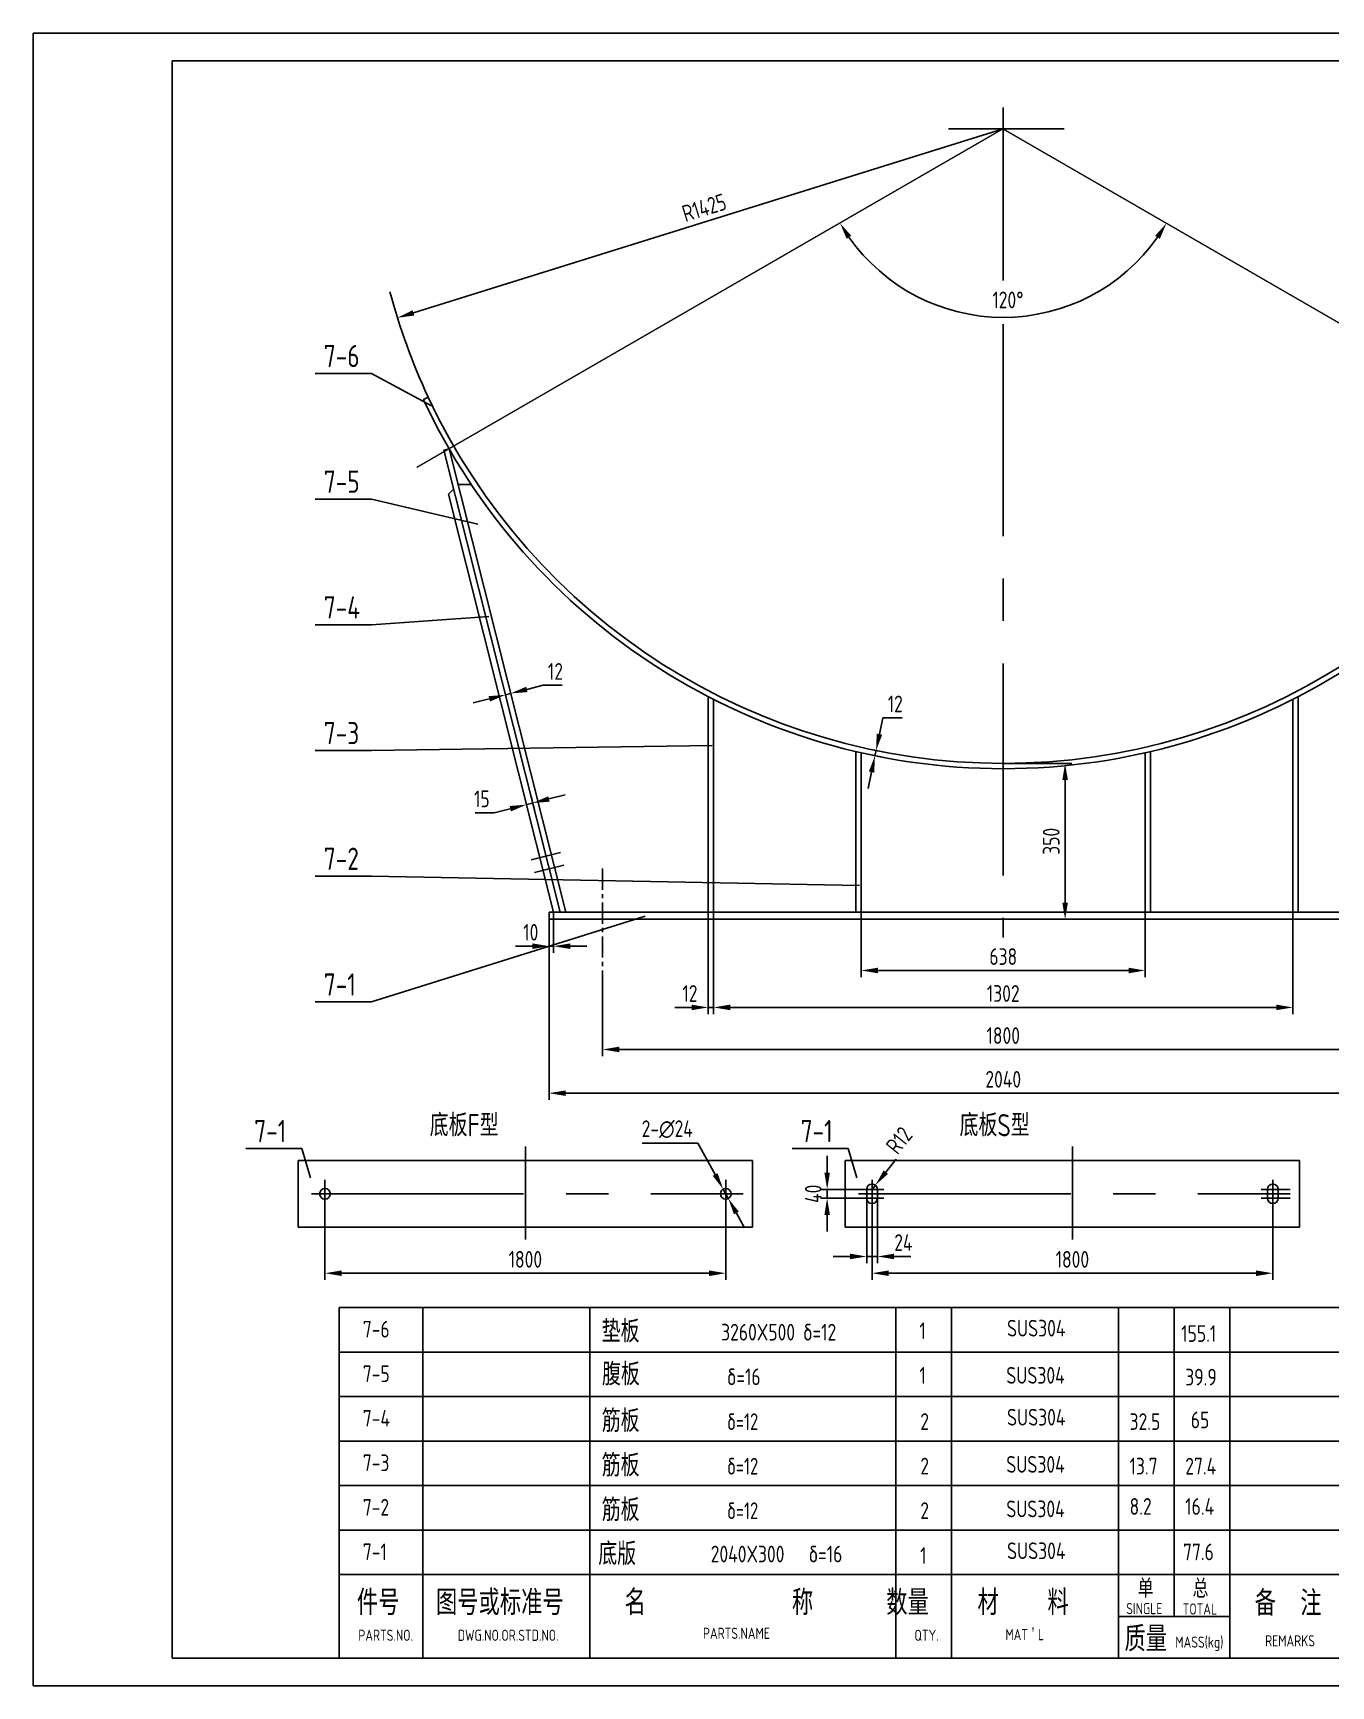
# Model space of a CAD drawing. Extents: x 10474 to 45536, y -10608 to 12499.
# Drawn here: x 40286 to 43201, y 5803 to 9516 of the extents above; entities that cross this region are included whole.
import ezdxf

# ---------------------------------------------------------------- set-up
doc = ezdxf.new("R2010")
doc.units = 0
doc.header["$LTSCALE"] = 15
doc.header["$MEASUREMENT"] = 0
doc.linetypes.add('CENTER', pattern=[50.8, 31.75, -6.35, 6.35, -6.35])
doc.layers.get('0').update_dxf_attribs({"linetype": 'CONTINUOUS'})
doc.layers.get('DEFPOINTS').update_dxf_attribs({"color": 3, "linetype": 'CONTINUOUS'})
for name, color, linetype in [('1', 3, 'CONTINUOUS'), ('DEVICE', 3, 'CONTINUOUS'), ('LAYERAXIS', 7, 'CENTER'), ('尺寸线', 7, 'CONTINUOUS'), ('文字', 7, 'CONTINUOUS')]:
    doc.layers.add(name, color=color, linetype=linetype)
doc.layers.add('5', color=7, linetype='CONTINUOUS', lineweight=9)
doc.styles.add('HZ', font='isocp.shx', dxfattribs={"width": 0.85, "bigfont": 'hztxt.shx'})
doc.dimstyles.new('D', dxfattribs={"dimtxt": 37.5, "dimasz": 37.5, "dimexe": 15, "dimexo": 0.1, "dimgap": 12.5, "dimtad": 1, "dimdec": 0, "dimzin": 0, "dimdsep": 46, "dimtxsty": 'HZ', "dimcen": 0, "dimadec": 0, "dimazin": 0, "dimtfac": 0.142857, "dimtdec": 0, "dimtix": 1, "dimtmove": 2, "dimatfit": 3, "dimfxl": 0, "dimtolj": 1, "dimtzin": 0, "dimarcsym": 0})

# ---------------------------------------------------------------- blocks, each defined once
blk = doc.blocks.new('*D139')
at = {"color": 0, "linetype": 'ByBlock'}
for p, q in [((41445, 7525.2), (41445, 7119.5)), ((43485, 7525.1), (43485, 7119.5)), ((41482.5, 7134.5), (43447.5, 7134.5))]:
    blk.add_line(p, q, dxfattribs=at)
for points in [[(41482.5, 7140.7), (41482.5, 7128.2), (41445, 7134.5)], [(43447.5, 7140.7), (43447.5, 7128.2), (43485, 7134.5)]]:
    blk.add_solid(points, dxfattribs=at)
at = {"layer": 'DEFPOINTS', "color": 0, "linetype": 'ByBlock'}
for p in [(41445, 7525.3), (43485, 7525.2), (43485, 7134.5)]:
    blk.add_point(p, dxfattribs=at)
at = {"color": 0, "linetype": 'ByBlock', "insert": (42465, 7165.7), "char_height": 37.5, "attachment_point": 5, "style": 'HZ'}
blk.add_mtext('\\A1;2040', dxfattribs=at)
blk = doc.blocks.new('*D138')
at = {"color": 0, "linetype": 'ByBlock'}
for p, q in [((41565, 7367.2), (41565, 7217.7)), ((43365, 7367.2), (43365, 7217.7)), ((41602.5, 7232.7), (43327.5, 7232.7))]:
    blk.add_line(p, q, dxfattribs=at)
for points in [[(41602.5, 7238.9), (41602.5, 7226.4), (41565, 7232.7)], [(43327.5, 7238.9), (43327.5, 7226.4), (43365, 7232.7)]]:
    blk.add_solid(points, dxfattribs=at)
at = {"layer": 'DEFPOINTS', "color": 0, "linetype": 'ByBlock'}
for p in [(41565, 7367.3), (43365, 7367.3), (43365, 7232.7)]:
    blk.add_point(p, dxfattribs=at)
at = {"color": 0, "linetype": 'ByBlock', "insert": (42465, 7263.9), "char_height": 37.5, "attachment_point": 5, "style": 'HZ'}
blk.add_mtext('\\A1;1800', dxfattribs=at)
blk = doc.blocks.new('*D140')
at = {"color": 0, "linetype": 'ByBlock'}
blk.add_line((42465, 9300.2), (41140.4, 8887.2), dxfattribs=at)
blk.add_solid([(41138.6, 8893.1), (41142.3, 8881.2), (41104.6, 8876)], dxfattribs=at)
at = {"layer": 'DEFPOINTS', "color": 0, "linetype": 'ByBlock'}
for p in [(42465, 9300.2), (41104.6, 8876)]:
    blk.add_point(p, dxfattribs=at)
at = {"color": 0, "linetype": 'ByBlock', "insert": (41793.4, 9123.5), "char_height": 37.5, "attachment_point": 5, "rotation": 17.3173, "style": 'HZ'}
blk.add_mtext('\\A1;R1425', dxfattribs=at)
blk = doc.blocks.new('*D141')
at = {"color": 0, "linetype": 'ByBlock'}
for p, q in [((41814.4, 7541.1), (41814.4, 7312.1)), ((43115.6, 7541.1), (43115.6, 7312.1)), ((41851.9, 7327.1), (43078.1, 7327.1))]:
    blk.add_line(p, q, dxfattribs=at)
for points in [[(41851.9, 7333.4), (41851.9, 7320.9), (41814.4, 7327.1)], [(43078.1, 7333.4), (43078.1, 7320.9), (43115.6, 7327.1)]]:
    blk.add_solid(points, dxfattribs=at)
at = {"layer": 'DEFPOINTS', "color": 0, "linetype": 'ByBlock'}
for p in [(41814.4, 7541.2), (43115.6, 7541.2), (43115.6, 7327.1)]:
    blk.add_point(p, dxfattribs=at)
at = {"color": 0, "linetype": 'ByBlock', "insert": (42465, 7358.4), "char_height": 37.5, "attachment_point": 5, "style": 'HZ'}
blk.add_mtext('\\A1;1302', dxfattribs=at)
blk = doc.blocks.new('*D142')
at = {"color": 0, "linetype": 'ByBlock'}
for p, q in [((41802.4, 7541.1), (41802.4, 7312.1)), ((41764.9, 7327.1), (41727.4, 7327.1)), ((41802.4, 7327.1), (41814.4, 7327.1)), ((41802.4, 7327.1), (41814.4, 7327.1)), ((41814.4, 7327.2), (41814.4, 7342.1)), ((41851.9, 7327.1), (41889.4, 7327.1))]:
    blk.add_line(p, q, dxfattribs=at)
for points in [[(41764.9, 7333.4), (41764.9, 7320.9), (41802.4, 7327.1)], [(41851.9, 7333.4), (41851.9, 7320.9), (41814.4, 7327.1)]]:
    blk.add_solid(points, dxfattribs=at)
at = {"layer": 'DEFPOINTS', "color": 0, "linetype": 'ByBlock'}
for p in [(41802.4, 7541.2), (41814.4, 7327.1), (41814.4, 7327.1)]:
    blk.add_point(p, dxfattribs=at)
at = {"color": 0, "linetype": 'ByBlock', "insert": (41761.4, 7358.4), "char_height": 37.5, "attachment_point": 5, "style": 'HZ'}
blk.add_mtext('\\A1;12', dxfattribs=at)
blk = doc.blocks.new('*D143')
at = {"color": 0, "linetype": 'ByBlock'}
for p, q in [((41455, 7541.1), (41455, 7449.6)), ((41407.5, 7464.6), (41370, 7464.6)), ((41445, 7469.2), (41445, 7449.6)), ((41455, 7464.6), (41445, 7464.6)), ((41455, 7464.6), (41445, 7464.6)), ((41492.5, 7464.6), (41530, 7464.6))]:
    blk.add_line(p, q, dxfattribs=at)
for points in [[(41407.5, 7470.9), (41407.5, 7458.4), (41445, 7464.6)], [(41492.5, 7470.9), (41492.5, 7458.4), (41455, 7464.6)]]:
    blk.add_solid(points, dxfattribs=at)
at = {"layer": 'DEFPOINTS', "color": 0, "linetype": 'ByBlock'}
for p in [(41455, 7541.2), (41445, 7469.3), (41445, 7464.6)]:
    blk.add_point(p, dxfattribs=at)
at = {"color": 0, "linetype": 'ByBlock', "insert": (41404, 7495.9), "char_height": 37.5, "attachment_point": 5, "style": 'HZ'}
blk.add_mtext('\\A1;10', dxfattribs=at)
blk = doc.blocks.new('*D147')
at = {"color": 0, "linetype": 'ByBlock'}
for p, q in [((42187, 7940.8), (42194.7, 7977.5)), ((42194.7, 7977.5), (42237.8, 7977.5)), ((42171.3, 7893.5), (42191.6, 7889.3)), ((42173.7, 7905.3), (42194, 7901)), ((42176.9, 7892.4), (42179.3, 7904.1)), ((42169.2, 7855.6), (42161.5, 7818.9))]:
    blk.add_line(p, q, dxfattribs=at)
for points in [[(42180.9, 7942.1), (42193.1, 7939.5), (42179.3, 7904.1)], [(42163.1, 7856.9), (42175.3, 7854.4), (42176.9, 7892.4)]]:
    blk.add_solid(points, dxfattribs=at)
at = {"layer": 'DEFPOINTS', "color": 0, "linetype": 'ByBlock'}
for p in [(42171.2, 7893.5), (42173.6, 7905.3), (42176.9, 7892.4)]:
    blk.add_point(p, dxfattribs=at)
at = {"color": 0, "linetype": 'ByBlock', "insert": (42222.5, 8008.8), "char_height": 37.5, "attachment_point": 5, "style": 'HZ'}
blk.add_mtext('\\A1;12', dxfattribs=at)
blk = doc.blocks.new('*D158')
at = {"color": 0, "linetype": 'ByBlock'}
for p, q in [((41389.9, 7800.2), (41398, 7768.1)), ((41403.9, 7803.8), (41412, 7771.6)), ((41444.7, 7795.3), (41481.1, 7804.5)), ((41321.6, 7764.3), (41279.1, 7764.3)), ((41357.9, 7773.5), (41321.6, 7764.3)), ((41408.4, 7786.2), (41394.3, 7782.6))]:
    blk.add_line(p, q, dxfattribs=at)
for points in [[(41443.2, 7801.4), (41446.3, 7789.2), (41408.4, 7786.2)], [(41356.4, 7779.5), (41359.5, 7767.4), (41394.3, 7782.6)]]:
    blk.add_solid(points, dxfattribs=at)
at = {"layer": 'DEFPOINTS', "color": 0, "linetype": 'ByBlock'}
for p in [(41389.8, 7800.3), (41403.9, 7803.9), (41394.3, 7782.6)]:
    blk.add_point(p, dxfattribs=at)
at = {"color": 0, "linetype": 'ByBlock', "insert": (41294.1, 7795.6), "char_height": 37.5, "attachment_point": 5, "style": 'HZ'}
blk.add_mtext('\\A1;15', dxfattribs=at)
blk = doc.blocks.new('*D159')
at = {"color": 0, "linetype": 'ByBlock'}
for p, q in [((41310.8, 8020.2), (41274.4, 8011)), ((41348.6, 8023.5), (41343.5, 8043.9)), ((41347.2, 8029.3), (41358.8, 8032.3)), ((41360.3, 8026.5), (41355.2, 8046.8)), ((41395.2, 8041.4), (41431.6, 8050.6)), ((41431.6, 8050.6), (41474.7, 8050.6))]:
    blk.add_line(p, q, dxfattribs=at)
for points in [[(41309.3, 8026.2), (41312.3, 8014.1), (41347.2, 8029.3)], [(41393.7, 8047.5), (41396.7, 8035.4), (41358.8, 8032.3)]]:
    blk.add_solid(points, dxfattribs=at)
at = {"layer": 'DEFPOINTS', "color": 0, "linetype": 'ByBlock'}
for p in [(41348.7, 8023.4), (41358.8, 8032.3), (41360.3, 8026.4)]:
    blk.add_point(p, dxfattribs=at)
at = {"color": 0, "linetype": 'ByBlock', "insert": (41459.4, 8081.8), "char_height": 37.5, "attachment_point": 5, "style": 'HZ'}
blk.add_mtext('\\A1;12', dxfattribs=at)
blk = doc.blocks.new('*D160')
at = {"color": 0, "linetype": 'ByBlock'}
for p, q in [((42465.1, 7875.2), (42618.9, 7875.2)), ((42603.9, 7837.7), (42603.9, 7562.7)), ((42603.8, 7525.2), (42588.9, 7525.2))]:
    blk.add_line(p, q, dxfattribs=at)
for points in [[(42597.7, 7837.7), (42610.2, 7837.7), (42603.9, 7875.2)], [(42597.7, 7562.7), (42610.2, 7562.7), (42603.9, 7525.2)]]:
    blk.add_solid(points, dxfattribs=at)
at = {"layer": 'DEFPOINTS', "color": 0, "linetype": 'ByBlock'}
for p in [(42465, 7875.2), (42603.9, 7525.2), (42603.9, 7525.2)]:
    blk.add_point(p, dxfattribs=at)
at = {"color": 0, "linetype": 'ByBlock', "insert": (42572.7, 7700.2), "char_height": 37.5, "attachment_point": 5, "rotation": 90, "style": 'HZ'}
blk.add_mtext('\\A1;350', dxfattribs=at)
blk = doc.blocks.new('*D161')
at = {"color": 0, "linetype": 'ByBlock'}
blk.add_arc((42465, 9300.2), 423.3, 215.077, 324.923, dxfattribs=at)
for points in [[(42113.3, 9053.5), (42123.8, 9060.3), (42098.4, 9088.5)], [(42806.2, 9060.3), (42816.7, 9053.5), (42831.6, 9088.5)]]:
    blk.add_solid(points, dxfattribs=at)
at = {"layer": 'DEFPOINTS', "color": 0, "linetype": 'ByBlock'}
for p in [(42465, 9300.2), (42465, 9300.2), (42320.2, 8902.4), (41148.3, 8539.9), (43781.8, 8539.9)]:
    blk.add_point(p, dxfattribs=at)
at = {"color": 0, "linetype": 'ByBlock', "insert": (42475.5, 8916.1), "char_height": 37.5, "attachment_point": 5, "style": 'HZ'}
blk.add_mtext('\\A1;120°', dxfattribs=at)
blk = doc.blocks.new('*D162')
at = {"color": 0, "linetype": 'ByBlock'}
for p, q in [((42146, 7541.1), (42146, 7395.1)), ((42784, 7541.1), (42784, 7395.1)), ((42183.5, 7410.1), (42746.5, 7410.1))]:
    blk.add_line(p, q, dxfattribs=at)
for points in [[(42183.5, 7416.3), (42183.5, 7403.8), (42146, 7410.1)], [(42746.5, 7416.3), (42746.5, 7403.8), (42784, 7410.1)]]:
    blk.add_solid(points, dxfattribs=at)
at = {"layer": 'DEFPOINTS', "color": 0, "linetype": 'ByBlock'}
for p in [(42146, 7541.2), (42784, 7541.2), (42784, 7410.1)]:
    blk.add_point(p, dxfattribs=at)
at = {"color": 0, "linetype": 'ByBlock', "insert": (42465, 7441.3), "char_height": 37.5, "attachment_point": 5, "style": 'HZ'}
blk.add_mtext('\\A1;638', dxfattribs=at)
blk = doc.blocks.new('*D163')
at = {"color": 0, "linetype": 'ByBlock'}
for p, q in [((41654.3, 7022.3), (41779.2, 7022.3)), ((41779.2, 7022.3), (41817.9, 6951.9)), ((41847.6, 6898), (41836, 6919)), ((41865.7, 6865.2), (41883.8, 6832.3))]:
    blk.add_line(p, q, dxfattribs=at)
for points in [[(41823.4, 6954.9), (41812.5, 6948.9), (41836, 6919)], [(41871.2, 6868.2), (41860.2, 6862.2), (41847.6, 6898)]]:
    blk.add_solid(points, dxfattribs=at)
at = {"layer": 'DEFPOINTS', "color": 0, "linetype": 'ByBlock'}
for p in [(41836, 6919), (41847.6, 6898)]:
    blk.add_point(p, dxfattribs=at)
at = {"color": 0, "linetype": 'ByBlock', "insert": (41710.5, 7053.5), "char_height": 37.5, "attachment_point": 5, "style": 'HZ'}
blk.add_mtext('\\A1;2-∅24', dxfattribs=at)
blk = doc.blocks.new('*D164')
at = {"color": 0, "linetype": 'ByBlock'}
for p, q in [((40941.8, 6877.7), (40941.8, 6715.1)), ((41841.8, 6877.7), (41841.8, 6715.1)), ((40979.3, 6730.1), (41804.3, 6730.1))]:
    blk.add_line(p, q, dxfattribs=at)
for points in [[(40979.3, 6736.3), (40979.3, 6723.8), (40941.8, 6730.1)], [(41804.3, 6736.3), (41804.3, 6723.8), (41841.8, 6730.1)]]:
    blk.add_solid(points, dxfattribs=at)
at = {"layer": 'DEFPOINTS', "color": 0, "linetype": 'ByBlock'}
for p in [(40941.8, 6877.8), (41841.8, 6877.8), (41841.8, 6730.1)]:
    blk.add_point(p, dxfattribs=at)
at = {"color": 0, "linetype": 'ByBlock', "insert": (41391.8, 6761.3), "char_height": 37.5, "attachment_point": 5, "style": 'HZ'}
blk.add_mtext('\\A1;1800', dxfattribs=at)
blk = doc.blocks.new('*D165')
at = {"color": 0, "linetype": 'ByBlock'}
for p, q in [((42170.3, 6877.7), (42170.3, 6715.1)), ((43070.3, 6877.7), (43070.3, 6715.1)), ((42207.8, 6730.1), (43032.8, 6730.1))]:
    blk.add_line(p, q, dxfattribs=at)
for points in [[(42207.8, 6736.3), (42207.8, 6723.8), (42170.3, 6730.1)], [(43032.8, 6736.3), (43032.8, 6723.8), (43070.3, 6730.1)]]:
    blk.add_solid(points, dxfattribs=at)
at = {"layer": 'DEFPOINTS', "color": 0, "linetype": 'ByBlock'}
for p in [(42170.3, 6877.8), (43070.3, 6877.8), (43070.3, 6730.1)]:
    blk.add_point(p, dxfattribs=at)
at = {"color": 0, "linetype": 'ByBlock', "insert": (42620.3, 6761.3), "char_height": 37.5, "attachment_point": 5, "style": 'HZ'}
blk.add_mtext('\\A1;1800', dxfattribs=at)
blk = doc.blocks.new('*D166')
at = {"color": 0, "linetype": 'ByBlock'}
for p, q in [((42069.5, 6956), (42069.5, 6993.5)), ((42140.1, 6918.5), (42054.5, 6918.5)), ((42069.5, 6918.5), (42069.5, 6898.5)), ((42140.1, 6898.5), (42054.5, 6898.5)), ((42069.5, 6861), (42069.5, 6823.5))]:
    blk.add_line(p, q, dxfattribs=at)
for points in [[(42063.3, 6956), (42075.8, 6956), (42069.5, 6918.5)], [(42063.3, 6861), (42075.8, 6861), (42069.5, 6898.5)]]:
    blk.add_solid(points, dxfattribs=at)
at = {"layer": 'DEFPOINTS', "color": 0, "linetype": 'ByBlock'}
for p in [(42140.2, 6918.5), (42069.5, 6898.5), (42140.2, 6898.5)]:
    blk.add_point(p, dxfattribs=at)
at = {"color": 0, "linetype": 'ByBlock', "insert": (42038.3, 6908.5), "char_height": 37.5, "attachment_point": 5, "rotation": 90, "style": 'HZ'}
blk.add_mtext('\\A1;40', dxfattribs=at)
blk = doc.blocks.new('*D167')
at = {"color": 0, "linetype": 'ByBlock'}
for p, q in [((42158.3, 6898.4), (42158.3, 6752.7)), ((42182.3, 6898.4), (42182.3, 6752.7)), ((42120.8, 6767.7), (42083.3, 6767.7)), ((42158.3, 6767.7), (42182.3, 6767.7)), ((42158.3, 6767.7), (42182.3, 6767.7)), ((42219.8, 6767.7), (42257.3, 6767.7))]:
    blk.add_line(p, q, dxfattribs=at)
for points in [[(42120.8, 6774), (42120.8, 6761.5), (42158.3, 6767.7)], [(42219.8, 6774), (42219.8, 6761.5), (42182.3, 6767.7)]]:
    blk.add_solid(points, dxfattribs=at)
at = {"layer": 'DEFPOINTS', "color": 0, "linetype": 'ByBlock'}
for p in [(42158.3, 6898.5), (42182.3, 6898.5), (42182.3, 6767.7)]:
    blk.add_point(p, dxfattribs=at)
at = {"color": 0, "linetype": 'ByBlock', "insert": (42240.8, 6799), "char_height": 37.5, "attachment_point": 5, "style": 'HZ'}
blk.add_mtext('\\A1;24', dxfattribs=at)
blk = doc.blocks.new('*D168')
at = {"color": 0, "linetype": 'ByBlock'}
for p, q in [((42201.3, 6957.1), (42224.8, 6986.3)), ((42170.3, 6918.5), (42177.8, 6927.9))]:
    blk.add_line(p, q, dxfattribs=at)
blk.add_solid([(42196.5, 6961), (42206.2, 6953.2), (42177.8, 6927.9)], dxfattribs=at)
at = {"layer": 'DEFPOINTS', "color": 0, "linetype": 'ByBlock'}
for p in [(42170.3, 6918.5), (42177.8, 6927.9)]:
    blk.add_point(p, dxfattribs=at)
at = {"color": 0, "linetype": 'ByBlock', "insert": (42231.2, 7028.5), "char_height": 37.5, "attachment_point": 5, "rotation": 51.1678, "style": 'HZ'}
blk.add_mtext('\\A1;R12', dxfattribs=at)

msp = doc.modelspace()

# ---------------------------------------------------------------- linework, layer by layer
for p, q in [((40286.2, 9515.6), (45536.2, 9515.6)), ((40286.2, 5803.1), (40286.2, 9515.6)), ((42342.3, 9300.2), (42601.7, 9300.2)), ((40919.8, 8751.1), (41046, 8751.1)), ((41046, 8751.1), (41181.1, 8678.1)), ((40919.8, 8468.8), (41046, 8468.8)), ((41046, 8468.8), (41285.3, 8412.4)), ((41046, 8186.4), (41309.9, 8205.5)), ((40919.8, 8186.4), (41046, 8186.4)), ((41046, 7904.1), (41811.5, 7915.6)), ((40919.8, 7904.1), (41046, 7904.1)), ((41405, 7658.9), (41470.7, 7675.4)), ((40919.8, 7621.7), (41046, 7621.7)), ((41046, 7621.7), (42142.4, 7601.3)), ((41412.3, 7629.8), (41478, 7646.3)), ((41046, 7339.4), (41660.7, 7532.1)), ((40919.8, 7339.4), (41046, 7339.4)), ((40763.7, 7010.2), (40889.9, 7010.2)), ((40889.9, 7010.2), (40909.4, 6944.2)), ((41391.8, 7015), (41391.8, 6805.5)), ((41990.8, 7010.2), (42116.9, 7010.2)), ((42116.9, 7010.2), (42136.4, 6944.2)), ((42620.3, 7015), (42620.3, 6805.5)), ((40941.8, 6939.9), (40941.8, 6877.8)), ((41841.8, 6939.9), (41841.8, 6877.8)), ((42170.3, 6939.9), (42170.3, 6877.8)), ((43070.3, 6939.9), (43070.3, 6877.8)), ((40286.2, 5803.1), (45536.2, 5803.1))]:
    msp.add_line(p, q)
msp.add_arc((42465, 9300.2), 1425, 194.8763, 205)
at = {"layer": '1'}
for p, q in [((41173.5, 8697.9), (41162.7, 8692.9)), ((41220.5, 8581.7), (41208.9, 8578.7)), ((41208.9, 8578.7), (41470, 7541.2)), ((41220.5, 8581.7), (41482.4, 7541.2)), ((41240.8, 8501.7), (41240.7, 8501.6)), ((41270.3, 8501.7), (41240.8, 8501.7)), ((41230.8, 8491.7), (41218.9, 8479.8)), ((41218.9, 8479.8), (41455, 7541.2)), ((41802.4, 7541.2), (41802.4, 8025.1)), ((43127.6, 7541.2), (43127.6, 8025.1)), ((41814.4, 7541.2), (41814.4, 8018.9)), ((43115.6, 7541.2), (43115.6, 8018.9)), ((42134, 7901.8), (42134, 7541.2)), ((42146, 7899), (42146, 7541.2)), ((42784, 7899), (42784, 7541.2)), ((42796, 7901.8), (42796, 7541.2)), ((41445, 7541.2), (43485, 7541.2)), ((41445, 7541.2), (41445, 7525.2)), ((41445, 7525.2), (43485, 7525.2)), ((40881.8, 6983.5), (41901.8, 6983.5)), ((40881.8, 6983.5), (40881.8, 6833.5)), ((41901.8, 6983.5), (41901.8, 6833.5)), ((42110.3, 6983.5), (42110.3, 6833.5)), ((42110.3, 6983.5), (43130.3, 6983.5)), ((43130.3, 6983.5), (43130.3, 6833.5)), ((42158.3, 6918.5), (42158.3, 6898.5)), ((42182.3, 6898.5), (42182.3, 6918.5)), ((43058.3, 6918.5), (43058.3, 6898.5)), ((43082.3, 6898.5), (43082.3, 6918.5)), ((40881.8, 6833.5), (41901.8, 6833.5)), ((42110.3, 6833.5), (43130.3, 6833.5)), ((40973.7, 6653.1), (43223.7, 6653.1))]:
    msp.add_line(p, q, dxfattribs=at)
for centre in [(40941.8, 6908.5), (41841.8, 6908.5)]:
    msp.add_circle(centre, 12, dxfattribs=at)
for centre, radius, start, end in [((42465, 9300.2), 1437, 205, 335), ((42465, 9300.2), 1425, 205, 335), ((42170.3, 6918.5), 12, 0, 180), ((43070.3, 6918.5), 12, 0, 180), ((42170.3, 6898.5), 12, 180, 0), ((43070.3, 6898.5), 12, 180, 0)]:
    msp.add_arc(centre, radius, start, end, dxfattribs=at)
at = {"layer": '5'}
for q in [(41148.3, 8539.9), (43781.8, 8539.9)]:
    msp.add_line((42465, 9300.2), q, dxfattribs=at)
at = {"layer": 'DEVICE'}
for p, q in [((40598.4, 9453.1), (45473.7, 9453.1)), ((40598.4, 9453.1), (40598.4, 5865.6)), ((40973.7, 5865.6), (40973.7, 6653.1)), ((40598.4, 5865.6), (45473.7, 5865.6))]:
    msp.add_line(p, q, dxfattribs=at)
at = {"layer": 'LAYERAXIS'}
for p, q in [((42465, 9348.5), (42465, 8960)), ((42465, 8861.9), (42465, 7484.5)), ((40911.7, 6908.5), (41880.6, 6908.5)), ((42140.2, 6918.5), (42196.7, 6918.5)), ((42140.2, 6908.5), (43109.1, 6908.5)), ((43043.9, 6918.5), (43109.1, 6918.5)), ((42140.2, 6898.5), (42196.7, 6898.5)), ((43043.9, 6898.5), (43109.1, 6898.5))]:
    msp.add_line(p, q, dxfattribs=at)
at = {"layer": 'LAYERAXIS', "ltscale": 0.1}
msp.add_line((41565, 7638.9), (41565, 7367.3), dxfattribs=at)
at = {"layer": '尺寸线'}
for p, q in [((41161.2, 5865.6), (41161.2, 6653.1)), ((41536.2, 5865.6), (41536.2, 6653.1)), ((42223.7, 5865.6), (42223.7, 6653.1)), ((42348.7, 5865.6), (42348.7, 6653.1)), ((42723.7, 5865.6), (42723.7, 6653.1)), ((42848.7, 5959.3), (42848.7, 6653.1)), ((42973.7, 5865.6), (42973.7, 6653.1)), ((40973.7, 6553.1), (43223.7, 6553.1)), ((40973.7, 6453.1), (43223.7, 6453.1)), ((40973.7, 6353.1), (43223.7, 6353.1)), ((40973.7, 6253.1), (43223.7, 6253.1)), ((40973.7, 6153.1), (43223.7, 6153.1)), ((40973.7, 6053.1), (43223.7, 6053.1)), ((42723.7, 5959.3), (42973.7, 5959.3))]:
    msp.add_line(p, q, dxfattribs=at)

# ---------------------------------------------------------------- texts
at = {"style": 'HZ'}
for s, height, width, p in [('7-6', 50, 0.85, (40939.1, 8765.3)), ('7-5', 50, 0.85, (40939.1, 8483)), ('7-4', 50, 0.85, (40939.1, 8200.6)), ('7-3', 50, 0.85, (40939.1, 7918.3)), ('7-2', 50, 0.85, (40939.1, 7636)), ('7-1', 50, 0.85, (40939.1, 7353.6)), ('底板F型', 50, 0.85, (41176.9, 7037.5)), ('底板S型', 50, 0.85, (42366.8, 7037.5)), ('7-1', 50, 0.85, (40783, 7024.4)), ('7-1', 50, 0.85, (42010, 7024.4)), ('7-6', 37.5, 0.85, (41026.8, 6585.6)), ('垫板', 50, 0.85, (41563.2, 6574.5)), ('3260X500 δ=12', 37.5, 0.85, (41831.5, 6578.9)), ('1', 37.5, 0.85, (42276.7, 6582)), ('SUS304', 37.5, 0.85, (42473.5, 6587.9)), ('155.1', 37.5, 0.85, (42864.7, 6575.9)), ('7-5', 37.5, 0.85, (41026.8, 6485.6)), ('腹板', 50.01, 0.85, (41563.8, 6478.2)), ('δ=16', 37.5, 0.85, (41844.7, 6478.7)), ('1', 37.5, 0.85, (42276.7, 6482)), ('SUS304', 37.5, 0.85, (42471.8, 6482)), ('39.9', 37.5, 0.85, (42873.7, 6478)), ('7-4', 37.5, 0.85, (41026.8, 6385.6)), ('筋板', 50, 0.85, (41563.2, 6373.5)), ('SUS304', 37.5, 0.85, (42473.5, 6387.9)), ('δ=12', 37.5, 0.8, (41844.9, 6377.9)), ('2', 37.5, 0.85, (42278.8, 6378.1)), ('32.5', 37.5, 0.85, (42748.7, 6378)), ('65', 37.5, 0.85, (42886.2, 6381.8)), ('7-3', 37.5, 0.85, (41026.8, 6285.6)), ('筋板', 50, 0.85, (41563.2, 6273.5)), ('δ=12', 37.5, 0.8, (41844.9, 6277.9)), ('2', 37.5, 0.85, (42278.8, 6278.1)), ('SUS304', 37.5, 0.85, (42471.8, 6282)), ('13.7', 37.5, 0.85, (42748.7, 6278)), ('27.4', 37.5, 0.85, (42873.7, 6278)), ('7-2', 37.5, 0.85, (41026.8, 6185.6)), ('筋板', 50, 0.85, (41563.2, 6173.5)), ('δ=12', 37.5, 0.8, (41844.9, 6177.9)), ('2', 37.5, 0.85, (42278.8, 6178.1)), ('SUS304', 37.5, 0.85, (42471.8, 6182)), ('8.2', 37.5, 0.85, (42748.7, 6187.5)), ('16.4', 37.5, 0.85, (42873.7, 6187.5)), ('底版', 50, 0.85, (41555.5, 6074.8)), ('7-1', 37.5, 0.85, (41026.8, 6085.6)), ('2040X300   δ=16', 37.5, 0.85, (41808.1, 6080.6)), ('1', 37.5, 0.85, (42278.3, 6077.2)), ('SUS304', 37.5, 0.85, (42473.5, 6087.9)), ('77.6', 37.5, 0.85, (42868.7, 6085.4))]:
    msp.add_text(s, height=height, dxfattribs=dict(at, width=width)).set_placement(p)
at = {"layer": '文字', "linetype": 'ByBlock', "ltscale": 5, "style": 'HZ', "width": 0.85}
for s, p in [('件号   图号或标准号     名            称      数量    材    料', (41013.4, 5962.3)), ('备  注', (43029.6, 5960.7)), ('质量', (42737.3, 5880.7))]:
    msp.add_text(s, height=56.25, dxfattribs=at).set_placement(p)
at = {"layer": '文字', "linetype": 'ByBlock', "style": 'HZ', "width": 0.85}
for s, height, p in [('单', 41.7, (42767, 6001.3)), ('总', 41.7, (42890.4, 6001)), ('SINGLE', 25, (42741.1, 5964.3)), ('TOTAL', 25, (42867.9, 5963.4)), ('PARTS.NO.', 25, (41016.7, 5904.4)), ('DWG.NO.OR.STD.NO.', 25, (41239.9, 5904.4)), ('PARTS.NAME', 25, (41790.6, 5908.8)), ('QTY.', 25, (42265.5, 5904.4)), ('MAT＇L', 25, (42469.8, 5905.9)), ('MASS(kg)', 25, (42851.4, 5889.1)), ('REMARKS', 25, (43053.1, 5892))]:
    msp.add_text(s, height=height, dxfattribs=at).set_placement(p)

# ---------------------------------------------------------------- dimensions: what is measured, and where the dimension line sits
dim = msp.add_radius_dim(center=(42465, 9300.2), mpoint=(41104.6, 8876), dimstyle='D')
dim.commit()
dim.dimension.update_dxf_attribs({"geometry": '*D140', "text_midpoint": (41793.4, 9123.5)})
dim = msp.add_angular_dim_2l(base=(42320.2, 8902.4), line1=((42465, 9300.2), (43781.8, 8539.9)), line2=((42465, 9300.2), (41148.3, 8539.9)), dimstyle='D', override={"dimtih": 1, "dimtdec": 0})
dim.commit()
dim.dimension.update_dxf_attribs({"geometry": '*D161', "text_midpoint": (42475.5, 8916.1), "dimtype": 162})
for base, p1, p2, angle, override, picture, middle in [((41358.8, 8032.3), (41348.7, 8023.4), (41360.3, 8026.4), 14.1268, {"dimtoh": 1, "dimtmove": 0}, '*D159', (41459.4, 8050.6)), ((42176.9, 7892.4), (42173.6, 7905.3), (42171.2, 7893.5), 258.2008, {"dimtoh": 1, "dimtmove": 0, "dimatfit": 0}, '*D147', (42222.5, 7977.5)), ((41394.3, 7782.6), (41403.9, 7803.9), (41389.8, 7800.3), 194.1188, {"dimtoh": 1, "dimtmove": 0}, '*D158', (41294.1, 7764.3))]:
    dim = msp.add_linear_dim(base=base, p1=p1, p2=p2, angle=angle, dimstyle='D', override=override)
    dim.commit()
    dim.dimension.update_dxf_attribs({"geometry": picture, "text_midpoint": middle, "dimtype": 161})
dim = msp.add_linear_dim(base=(42603.9, 7525.2), p1=(42465, 7875.2), p2=(42603.9, 7525.2), angle=90, dimstyle='D')
dim.commit()
dim.dimension.update_dxf_attribs({"geometry": '*D160', "text_midpoint": (42572.7, 7700.2)})
for base, p1, p2, picture, middle in [((41445, 7464.6), (41455, 7541.2), (41445, 7469.3), '*D143', (41404, 7495.9)), ((41814.4, 7327.1), (41802.4, 7541.2), (41814.4, 7327.1), '*D142', (41761.4, 7358.4))]:
    dim = msp.add_linear_dim(base=base, p1=p1, p2=p2, dimstyle='D')
    dim.commit()
    dim.dimension.update_dxf_attribs({"geometry": picture, "text_midpoint": middle, "dimtype": 160})
dim = msp.add_linear_dim(base=(43115.6, 7327.1), p1=(41814.4, 7541.2), p2=(43115.6, 7541.2), text='1302', dimstyle='D')
dim.commit()
dim.dimension.update_dxf_attribs({"geometry": '*D141', "text_midpoint": (42465, 7358.4)})
dim = msp.add_linear_dim(base=(42784, 7410.1), p1=(42146, 7541.2), p2=(42784, 7541.2), dimstyle='D', override={"dimtdec": 0})
dim.commit()
dim.dimension.update_dxf_attribs({"geometry": '*D162', "text_midpoint": (42465, 7441.3)})
dim = msp.add_diameter_dim_2p(p1=(41847.6, 6898), p2=(41836, 6919), text='2-<>', dimstyle='D', override={"dimtoh": 1, "dimtmove": 0})
dim.commit()
dim.dimension.update_dxf_attribs({"geometry": '*D163', "text_midpoint": (41710.5, 7022.3), "dimtype": 163})
dim = msp.add_radius_dim(center=(42170.3, 6918.5), mpoint=(42177.8, 6927.9), dimstyle='D', override={"dimtdec": 0})
dim.commit()
dim.dimension.update_dxf_attribs({"geometry": '*D168', "text_midpoint": (42231.2, 7028.5), "dimtype": 164})
dim = msp.add_linear_dim(base=(42069.5, 6898.5), p1=(42140.2, 6918.5), p2=(42140.2, 6898.5), angle=90, text='40', dimstyle='D', override={"dimtdec": 0})
dim.commit()
dim.dimension.update_dxf_attribs({"geometry": '*D166', "text_midpoint": (42038.3, 6908.5)})
for base, p1, p2, picture, middle in [((41841.8, 6730.1), (40941.8, 6877.8), (41841.8, 6877.8), '*D164', (41391.8, 6761.3)), ((43070.3, 6730.1), (42170.3, 6877.8), (43070.3, 6877.8), '*D165', (42620.3, 6761.3))]:
    dim = msp.add_linear_dim(base=base, p1=p1, p2=p2, text='1800', dimstyle='D', override={"dimtdec": 0})
    dim.commit()
    dim.dimension.update_dxf_attribs({"geometry": picture, "text_midpoint": middle})
dim = msp.add_linear_dim(base=(42182.3, 6767.7), p1=(42158.3, 6898.5), p2=(42182.3, 6898.5), dimstyle='D', override={"dimtdec": 0})
dim.commit()
dim.dimension.update_dxf_attribs({"geometry": '*D167', "text_midpoint": (42240.8, 6799), "dimtype": 160})
at = {"layer": '5'}
for base, p1, p2, picture, middle in [((43485, 7134.5), (41445, 7525.3), (43485, 7525.2), '*D139', (42465, 7165.7)), ((43365, 7232.7), (41565, 7367.3), (43365, 7367.3), '*D138', (42465, 7263.9))]:
    dim = msp.add_linear_dim(base=base, p1=p1, p2=p2, dimstyle='D', dxfattribs=at)
    dim.commit()
    dim.dimension.update_dxf_attribs({"geometry": picture, "text_midpoint": middle})

doc.saveas('drawing.dxf')
